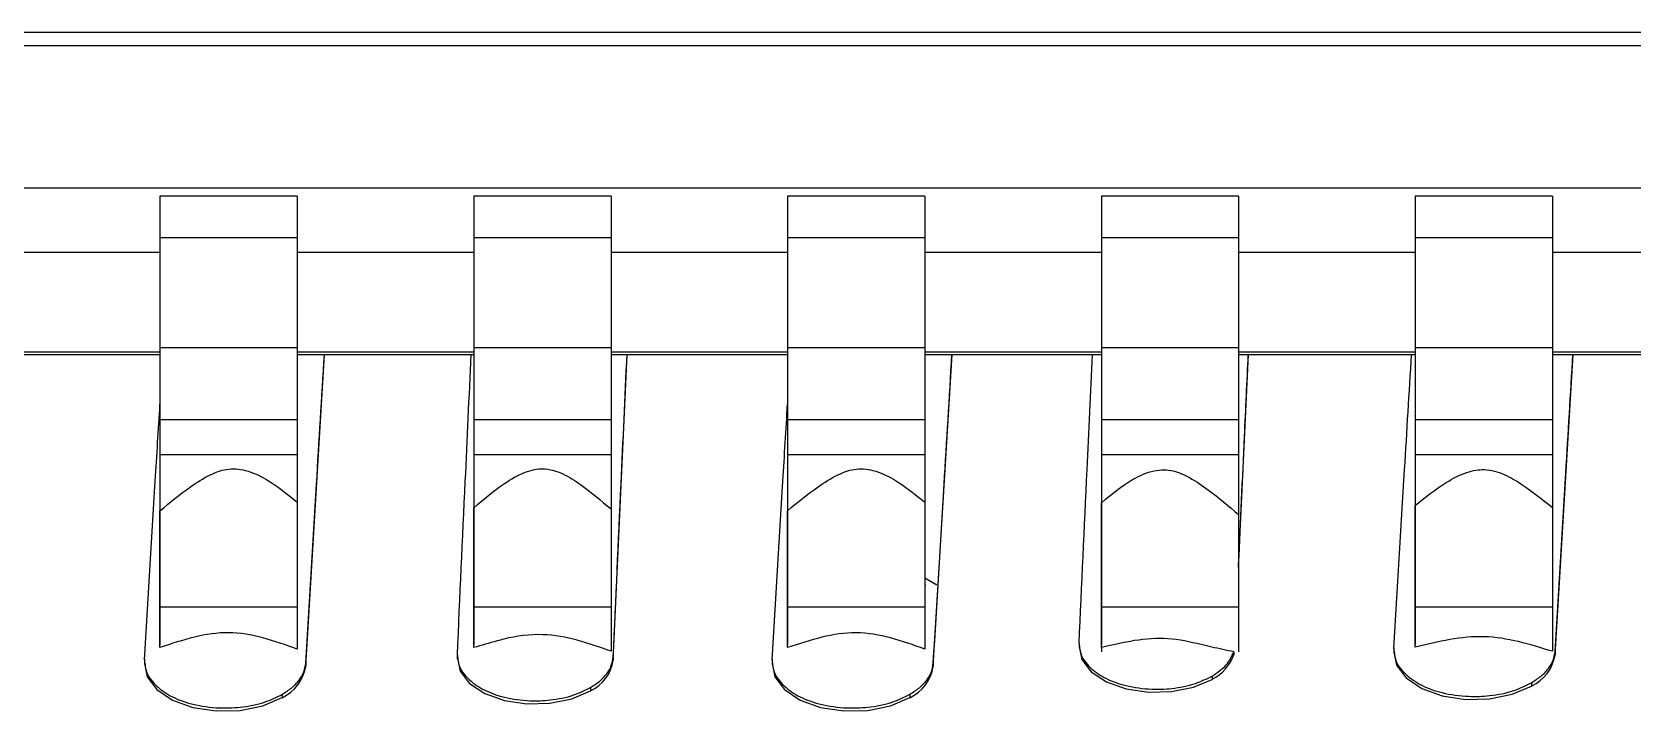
# Model space of a CAD drawing. Header units: millimetres. Extents: x 53 to 380, y 29 to 265.
# Drawn here: x 298.453 to 300.494, y 109.074 to 109.939 of the extents above; entities that cross this region are included whole.
import ezdxf

# ---------------------------------------------------------------- set-up
doc = ezdxf.new("R2010")
doc.units = ezdxf.units.MM

msp = doc.modelspace()

# ---------------------------------------------------------------- linework, layer by layer
at = {"color": 7, "linetype": 'Continuous', "lineweight": 25}
for p, q in [((297.2796, 109.9393), (300.5285, 109.9393)), ((300.5285, 109.9216), (297.2796, 109.9216)), ((300.5478, 109.7404), (297.2603, 109.7404)), ((298.7916, 109.7302), (298.6166, 109.7302)), ((298.6166, 109.7302), (298.6166, 109.6769)), ((298.7916, 109.7302), (298.7916, 109.6769)), ((299.1916, 109.7302), (299.0166, 109.7302)), ((299.0166, 109.7302), (299.0166, 109.6769)), ((299.1916, 109.7302), (299.1916, 109.6769)), ((299.5916, 109.7302), (299.4166, 109.7302)), ((299.4166, 109.7302), (299.4166, 109.6769)), ((299.5916, 109.7302), (299.5916, 109.6769)), ((299.9916, 109.7302), (299.8166, 109.7302)), ((299.8166, 109.7302), (299.8166, 109.6769)), ((299.9916, 109.7302), (299.9916, 109.6769)), ((300.3916, 109.7302), (300.2166, 109.7302)), ((300.2166, 109.7302), (300.2166, 109.6769)), ((300.3916, 109.7302), (300.3916, 109.6769)), ((298.7916, 109.6769), (298.6166, 109.6769)), ((299.1916, 109.6769), (299.0166, 109.6769)), ((299.5916, 109.6769), (299.4166, 109.6769)), ((299.9916, 109.6769), (299.8166, 109.6769)), ((300.3916, 109.6769), (300.2166, 109.6769)), ((298.3916, 109.6587), (298.6166, 109.6587)), ((298.7916, 109.6587), (299.0166, 109.6587)), ((299.1916, 109.6587), (299.4166, 109.6587)), ((299.5916, 109.6587), (299.8166, 109.6587)), ((299.9916, 109.6587), (300.2166, 109.6587)), ((300.3916, 109.6587), (300.5478, 109.6587)), ((298.7916, 109.537), (298.6166, 109.537)), ((298.6166, 109.537), (298.6166, 109.445)), ((298.7916, 109.537), (298.7916, 109.445)), ((299.1916, 109.537), (299.0166, 109.537)), ((299.0166, 109.537), (299.0166, 109.445)), ((299.1916, 109.537), (299.1916, 109.445)), ((299.5916, 109.537), (299.4166, 109.537)), ((299.4166, 109.537), (299.4166, 109.445)), ((299.5916, 109.537), (299.5916, 109.445)), ((299.9916, 109.537), (299.8166, 109.537)), ((299.8166, 109.537), (299.8166, 109.445)), ((299.9916, 109.537), (299.9916, 109.445)), ((300.3916, 109.537), (300.2166, 109.537)), ((300.2166, 109.537), (300.2166, 109.445)), ((300.3916, 109.537), (300.3916, 109.445)), ((298.3916, 109.5283), (298.6166, 109.5283)), ((298.7916, 109.5283), (299.0166, 109.5283)), ((298.8024, 109.131), (298.8264, 109.5283)), ((299.1916, 109.5283), (299.4166, 109.5283)), ((299.1943, 109.1387), (299.2122, 109.5283)), ((299.5916, 109.5283), (299.8166, 109.5283)), ((299.6024, 109.131), (299.6264, 109.5283)), ((299.9916, 109.5283), (300.2166, 109.5283)), ((299.9916, 109.257), (300.0041, 109.5283)), ((300.3916, 109.5283), (300.5285, 109.5283)), ((300.3949, 109.1457), (300.418, 109.5283)), ((298.7916, 109.445), (298.6166, 109.445)), ((299.1916, 109.445), (299.0166, 109.445)), ((299.5916, 109.445), (299.4166, 109.445)), ((299.9916, 109.445), (299.8166, 109.445)), ((300.3916, 109.445), (300.2166, 109.445)), ((298.7916, 109.4004), (298.6166, 109.4004)), ((298.6166, 109.4004), (298.6166, 109.2065)), ((298.7916, 109.4004), (298.7916, 109.2065)), ((299.1916, 109.4004), (299.0166, 109.4004)), ((299.0166, 109.4004), (299.0166, 109.2065)), ((299.1916, 109.4004), (299.1916, 109.2065)), ((299.5916, 109.4004), (299.4166, 109.4004)), ((299.4166, 109.4004), (299.4166, 109.2065)), ((299.5916, 109.4004), (299.5916, 109.2065)), ((299.9916, 109.4004), (299.8166, 109.4004)), ((299.8166, 109.4004), (299.8166, 109.2065)), ((299.9916, 109.4004), (299.9916, 109.2065)), ((300.3916, 109.4004), (300.2166, 109.4004)), ((300.2166, 109.4004), (300.2166, 109.2065)), ((300.3916, 109.4004), (300.3916, 109.2065)), ((298.6166, 109.155), (298.6166, 109.3292)), ((298.7916, 109.3403), (298.7916, 109.153)), ((299.0166, 109.1549), (299.0166, 109.333)), ((299.1916, 109.3315), (299.1916, 109.1503)), ((299.4166, 109.1549), (299.4166, 109.3293)), ((299.5916, 109.3403), (299.5916, 109.153)), ((299.8166, 109.1549), (299.8166, 109.3395)), ((300.2166, 109.1554), (300.2166, 109.3358)), ((300.3916, 109.3333), (300.3916, 109.1501)), ((299.6067, 109.2346), (299.5916, 109.2433)), ((298.7916, 109.2065), (298.6166, 109.2065)), ((298.6166, 109.2065), (298.6166, 109.1584)), ((298.7916, 109.2065), (298.7916, 109.1566)), ((299.1916, 109.2065), (299.0166, 109.2065)), ((299.0166, 109.2065), (299.0166, 109.1584)), ((299.1916, 109.2065), (299.1916, 109.1539)), ((299.5916, 109.2065), (299.4166, 109.2065)), ((299.4166, 109.2065), (299.4166, 109.1584)), ((299.5916, 109.2065), (299.5916, 109.1566)), ((299.9916, 109.2065), (299.8166, 109.2065)), ((299.8166, 109.2065), (299.8166, 109.1585)), ((299.9916, 109.2065), (299.9916, 109.1493)), ((300.3916, 109.2065), (300.2166, 109.2065)), ((300.2166, 109.2065), (300.2166, 109.159)), ((300.3916, 109.2065), (300.3916, 109.1538)), ((298.9956, 109.1472), (298.9956, 109.1402)), ((299.1943, 109.1426), (299.1943, 109.1387)), ((299.7881, 109.1604), (299.7881, 109.155)), ((299.8166, 109.1549), (299.8166, 109.1493)), ((299.9854, 109.1494), (299.9854, 109.1455)), ((300.1893, 109.1547), (300.1893, 109.1478)), ((300.3949, 109.1497), (300.3949, 109.1457)), ((298.5968, 109.1399), (298.5968, 109.1331)), ((298.8024, 109.1349), (298.8024, 109.131)), ((299.3968, 109.1399), (299.3968, 109.1331)), ((299.6024, 109.1349), (299.6024, 109.131)), ((299.1652, 109.1039), (299.1652, 109.0997)), ((299.9577, 109.1186), (299.9577, 109.1144)), ((300.3648, 109.11), (300.3648, 109.1058)), ((298.7723, 109.0953), (298.7723, 109.0911)), ((299.5723, 109.0953), (299.5723, 109.0911))]:
    msp.add_line(p, q, dxfattribs=at)
at = {"color": 8, "linetype": 'Continuous', "lineweight": 25}
for p, q in [((298.3916, 109.5319), (298.6166, 109.5319)), ((298.7916, 109.5319), (299.0166, 109.5319)), ((299.1916, 109.5319), (299.4166, 109.5319)), ((299.5916, 109.5319), (299.8166, 109.5319)), ((299.9916, 109.5319), (300.2166, 109.5319)), ((300.3916, 109.5319), (300.5285, 109.5319)), ((299.5929, 109.2341), (299.5916, 109.2349))]:
    msp.add_line(p, q, dxfattribs=at)
at = {"color": 7, "linetype": 'Continuous', "lineweight": 25, "flags": 128}
for points in [[(298.6166, 109.6769), (298.6166, 109.6642), (298.6166, 109.6491), (298.6166, 109.6321), (298.6166, 109.6136), (298.6166, 109.5943), (298.6166, 109.5747), (298.6166, 109.5554), (298.6166, 109.537)], [(298.7916, 109.6769), (298.7916, 109.6642), (298.7916, 109.6491), (298.7916, 109.6321), (298.7916, 109.6136), (298.7916, 109.5943), (298.7916, 109.5747), (298.7916, 109.5554), (298.7916, 109.537)], [(299.0166, 109.6769), (299.0166, 109.6642), (299.0166, 109.6491), (299.0166, 109.6321), (299.0166, 109.6136), (299.0166, 109.5943), (299.0166, 109.5747), (299.0166, 109.5554), (299.0166, 109.537)], [(299.1916, 109.6769), (299.1916, 109.6642), (299.1916, 109.6491), (299.1916, 109.6321), (299.1916, 109.6136), (299.1916, 109.5943), (299.1916, 109.5747), (299.1916, 109.5554), (299.1916, 109.537)], [(299.4166, 109.6769), (299.4166, 109.6642), (299.4166, 109.6491), (299.4166, 109.6321), (299.4166, 109.6136), (299.4166, 109.5943), (299.4166, 109.5747), (299.4166, 109.5554), (299.4166, 109.537)], [(299.5916, 109.6769), (299.5916, 109.6642), (299.5916, 109.6491), (299.5916, 109.6321), (299.5916, 109.6136), (299.5916, 109.5943), (299.5916, 109.5747), (299.5916, 109.5554), (299.5916, 109.537)], [(299.8166, 109.6769), (299.8166, 109.6642), (299.8166, 109.6491), (299.8166, 109.6321), (299.8166, 109.6136), (299.8166, 109.5943), (299.8166, 109.5747), (299.8166, 109.5554), (299.8166, 109.537)], [(299.9916, 109.6769), (299.9916, 109.6642), (299.9916, 109.6491), (299.9916, 109.6321), (299.9916, 109.6136), (299.9916, 109.5943), (299.9916, 109.5747), (299.9916, 109.5554), (299.9916, 109.537)], [(300.2166, 109.6769), (300.2166, 109.6642), (300.2166, 109.6491), (300.2166, 109.6321), (300.2166, 109.6136), (300.2166, 109.5943), (300.2166, 109.5747), (300.2166, 109.5554), (300.2166, 109.537)], [(300.3916, 109.6769), (300.3916, 109.6642), (300.3916, 109.6491), (300.3916, 109.6321), (300.3916, 109.6136), (300.3916, 109.5943), (300.3916, 109.5747), (300.3916, 109.5554), (300.3916, 109.537)], [(298.6166, 109.445), (298.6166, 109.4393), (298.6166, 109.4333), (298.6166, 109.4271), (298.6166, 109.4211), (298.6166, 109.4152), (298.6166, 109.4097), (298.6166, 109.4047), (298.6166, 109.4004)], [(298.7916, 109.445), (298.7916, 109.4393), (298.7916, 109.4333), (298.7916, 109.4271), (298.7916, 109.4211), (298.7916, 109.4152), (298.7916, 109.4097), (298.7916, 109.4047), (298.7916, 109.4004)], [(299.0166, 109.445), (299.0166, 109.4393), (299.0166, 109.4333), (299.0166, 109.4271), (299.0166, 109.4211), (299.0166, 109.4152), (299.0166, 109.4097), (299.0166, 109.4047), (299.0166, 109.4004)], [(299.1916, 109.445), (299.1916, 109.4393), (299.1916, 109.4333), (299.1916, 109.4271), (299.1916, 109.4211), (299.1916, 109.4152), (299.1916, 109.4097), (299.1916, 109.4047), (299.1916, 109.4004)], [(299.4166, 109.445), (299.4166, 109.4393), (299.4166, 109.4333), (299.4166, 109.4271), (299.4166, 109.4211), (299.4166, 109.4152), (299.4166, 109.4097), (299.4166, 109.4047), (299.4166, 109.4004)], [(299.5916, 109.445), (299.5916, 109.4393), (299.5916, 109.4333), (299.5916, 109.4271), (299.5916, 109.4211), (299.5916, 109.4152), (299.5916, 109.4097), (299.5916, 109.4047), (299.5916, 109.4004)], [(299.8166, 109.445), (299.8166, 109.4393), (299.8166, 109.4333), (299.8166, 109.4271), (299.8166, 109.4211), (299.8166, 109.4152), (299.8166, 109.4097), (299.8166, 109.4047), (299.8166, 109.4004)], [(299.9916, 109.445), (299.9916, 109.4393), (299.9916, 109.4333), (299.9916, 109.4271), (299.9916, 109.4211), (299.9916, 109.4152), (299.9916, 109.4097), (299.9916, 109.4047), (299.9916, 109.4004)], [(300.2166, 109.445), (300.2166, 109.4393), (300.2166, 109.4333), (300.2166, 109.4271), (300.2166, 109.4211), (300.2166, 109.4152), (300.2166, 109.4097), (300.2166, 109.4047), (300.2166, 109.4004)], [(300.3916, 109.445), (300.3916, 109.4393), (300.3916, 109.4333), (300.3916, 109.4271), (300.3916, 109.4211), (300.3916, 109.4152), (300.3916, 109.4097), (300.3916, 109.4047), (300.3916, 109.4004)], [(298.9957, 109.1418), (298.9992, 109.1249), (299.0113, 109.1093), (299.0307, 109.0965), (299.0557, 109.0876), (299.0842, 109.0832), (299.1137, 109.0839), (299.1415, 109.0896), (299.1652, 109.0997)], [(299.7882, 109.1565), (299.7918, 109.1396), (299.8038, 109.1241), (299.8232, 109.1113), (299.8482, 109.1023), (299.8768, 109.098), (299.9062, 109.0987), (299.934, 109.1043), (299.9577, 109.1144)], [(300.1894, 109.1499), (300.1929, 109.1323), (300.2052, 109.1161), (300.2252, 109.1028), (300.2511, 109.0934), (300.2807, 109.0888), (300.3113, 109.0895), (300.3402, 109.0953), (300.3648, 109.1058)], [(298.5968, 109.1351), (298.6003, 109.1176), (298.6126, 109.1014), (298.6327, 109.088), (298.6586, 109.0786), (298.6882, 109.0741), (298.7188, 109.0748), (298.7477, 109.0806), (298.7723, 109.0911)], [(299.3968, 109.1351), (299.4003, 109.1176), (299.4126, 109.1014), (299.4327, 109.088), (299.4586, 109.0786), (299.4882, 109.0741), (299.5188, 109.0748), (299.5477, 109.0806), (299.5723, 109.0911)]]:
    msp.add_lwpolyline(points, dxfattribs=at)
at = {"color": 7, "linetype": 'Continuous', "lineweight": 25}
for centre, radius, start, end in [((299.9325, 109.1649), 0.0564, 296.5896, 339.9321), ((300.3426, 109.1539), 0.053, 294.8706, 351.1559), ((298.75, 109.1391), 0.053, 294.8705, 351.1552), ((299.1439, 109.1459), 0.0509, 294.7545, 351.8963), ((299.55, 109.1391), 0.053, 294.8702, 351.1558)]:
    msp.add_arc(centre, radius, start, end, dxfattribs=at)
for points, knots in [([(298.8024, 109.1349), (298.807, 109.211), (298.8149, 109.3423), (298.8228, 109.4732), (298.8262, 109.5283)], [0, 0, 0, 0, 0.579237, 1, 1, 1, 1]), ([(298.9957, 109.1457), (298.999, 109.2194), (299.0049, 109.3472), (299.0108, 109.4745), (299.0133, 109.5283)], [0, 0, 0, 0, 0.5774012, 1, 1, 1, 1]), ([(299.1943, 109.1426), (299.1977, 109.2164), (299.2036, 109.3451), (299.2095, 109.4735), (299.212, 109.5283)], [0, 0, 0, 0, 0.572818, 1, 1, 1, 1]), ([(299.6024, 109.1349), (299.607, 109.211), (299.6149, 109.3423), (299.6228, 109.4732), (299.6262, 109.5283)], [0, 0, 0, 0, 0.579242, 1, 1, 1, 1]), ([(299.7882, 109.1604), (299.7916, 109.2342), (299.7972, 109.357), (299.8029, 109.4794), (299.8051, 109.5283)], [0, 0, 0, 0, 0.600569, 1, 1, 1, 1]), ([(299.9916, 109.261), (299.9941, 109.3154), (299.9982, 109.4045), (300.0023, 109.4935), (300.0039, 109.5283)], [0, 0, 0, 0, 0.609395, 1, 1, 1, 1]), ([(300.1894, 109.1538), (300.194, 109.2299), (300.2015, 109.3549), (300.2091, 109.4795), (300.212, 109.5283)], [0, 0, 0, 0, 0.60849, 1, 1, 1, 1]), ([(300.3949, 109.1497), (300.3995, 109.2257), (300.4071, 109.3521), (300.4148, 109.4781), (300.4178, 109.5283)], [0, 0, 0, 0, 0.601817, 1, 1, 1, 1]), ([(298.5968, 109.1391), (298.6014, 109.2151), (298.608, 109.3239), (298.6146, 109.4323), (298.6166, 109.4649)], [0, 0, 0, 0, 0.699512, 1, 1, 1, 1]), ([(299.3968, 109.1391), (299.4014, 109.2151), (299.408, 109.3239), (299.4146, 109.4323), (299.4166, 109.4649)], [0, 0, 0, 0, 0.699512, 1, 1, 1, 1]), ([(298.6166, 109.3292), (298.6292, 109.3397), (298.6492, 109.3562), (298.6775, 109.3743), (298.6977, 109.3822), (298.7135, 109.3829), (298.7312, 109.38), (298.7592, 109.3665), (298.7788, 109.3505), (298.7916, 109.3403)], [0, 0, 0, 0, 0.25089, 0.396282, 0.501039, 0.556025, 0.614144, 0.750702, 1, 1, 1, 1]), ([(299.0166, 109.333), (299.0292, 109.3437), (299.0491, 109.3607), (299.076, 109.3767), (299.0932, 109.382), (299.1053, 109.3831), (299.1179, 109.3811), (299.1346, 109.3748), (299.1599, 109.3583), (299.1789, 109.3422), (299.1916, 109.3315)], [0, 0, 0, 0, 0.250308, 0.394317, 0.450904, 0.500097, 0.560013, 0.624109, 0.750816, 1, 1, 1, 1]), ([(299.4166, 109.3293), (299.4292, 109.3397), (299.4492, 109.3562), (299.4775, 109.3743), (299.4977, 109.3822), (299.5135, 109.3829), (299.5312, 109.38), (299.5592, 109.3664), (299.5788, 109.3505), (299.5916, 109.3403)], [0, 0, 0, 0, 0.250888, 0.396281, 0.50104, 0.55602, 0.614136, 0.750702, 1, 1, 1, 1]), ([(299.8166, 109.3395), (299.8294, 109.3501), (299.8492, 109.3665), (299.878, 109.3798), (299.8962, 109.3819), (299.9121, 109.3798), (299.9316, 109.3708), (299.9593, 109.3518), (299.979, 109.3351), (299.9916, 109.3245)], [0, 0, 0, 0, 0.251602, 0.388828, 0.446476, 0.501446, 0.607804, 0.751005, 1, 1, 1, 1]), ([(300.2166, 109.3358), (300.2293, 109.3461), (300.2493, 109.3622), (300.2765, 109.3768), (300.2936, 109.3813), (300.3056, 109.382), (300.318, 109.3801), (300.3344, 109.3742), (300.3598, 109.3588), (300.3789, 109.3435), (300.3916, 109.3333)], [0, 0, 0, 0, 0.250634, 0.392864, 0.450131, 0.500906, 0.560852, 0.62458, 0.750772, 1, 1, 1, 1]), ([(298.7916, 109.153), (298.7625, 109.1633), (298.7044, 109.1837), (298.6458, 109.1645), (298.6166, 109.155)], [0, 0, 0, 0, 0.501274, 1, 1, 1, 1]), ([(299.1916, 109.1503), (299.163, 109.1603), (299.1189, 109.1757), (299.0678, 109.1693), (299.0393, 109.1613), (299.0265, 109.1577), (299.0166, 109.1549)], [0, 0, 0, 0, 0.500813, 0.775532, 0.826657, 1, 1, 1, 1]), ([(299.5916, 109.153), (299.5625, 109.1632), (299.5044, 109.1836), (299.4458, 109.1645), (299.4166, 109.1549)], [0, 0, 0, 0, 0.501277, 1, 1, 1, 1]), ([(299.9854, 109.1494), (299.9807, 109.1504), (299.9667, 109.1533), (299.9392, 109.1599), (299.8874, 109.1713), (299.8449, 109.1615), (299.8166, 109.1549)], [0, 0, 0, 0, 0.084584, 0.251037, 0.501548, 1, 1, 1, 1]), ([(300.3916, 109.1501), (300.3627, 109.159), (300.3051, 109.1766), (300.246, 109.1625), (300.2166, 109.1554)], [0, 0, 0, 0, 0.501114, 1, 1, 1, 1]), ([(298.9957, 109.1457), (298.9962, 109.14), (298.9972, 109.1306), (299.0046, 109.1202), (299.0143, 109.1104), (299.0297, 109.0998), (299.0563, 109.0904), (299.0855, 109.0865), (299.1162, 109.0876), (299.1434, 109.093), (299.1584, 109.1005), (299.1652, 109.1039)], [0, 0, 0, 0, 0.125204, 0.207069, 0.250127, 0.375139, 0.500146, 0.642285, 0.750145, 0.88734, 1, 1, 1, 1]), ([(299.1652, 109.1039), (299.1694, 109.1066), (299.1778, 109.1119), (299.1867, 109.1215), (299.1927, 109.1318), (299.1937, 109.139), (299.1943, 109.1426)], [0, 0, 0, 0, 0.250004, 0.500002, 0.750001, 1, 1, 1, 1]), ([(299.7882, 109.1604), (299.7887, 109.1547), (299.7897, 109.1453), (299.7971, 109.135), (299.8068, 109.1251), (299.8222, 109.1146), (299.8488, 109.1052), (299.8781, 109.1012), (299.9087, 109.1023), (299.9359, 109.1077), (299.9509, 109.1152), (299.9577, 109.1186)], [0, 0, 0, 0, 0.125203, 0.207068, 0.250126, 0.375139, 0.500145, 0.642283, 0.750144, 0.887339, 1, 1, 1, 1]), ([(299.9577, 109.1186), (299.9644, 109.1231), (299.9779, 109.1322), (299.9829, 109.1437), (299.9854, 109.1494)], [0, 0, 0, 0, 0.499997, 1, 1, 1, 1]), ([(300.1894, 109.1538), (300.1899, 109.1479), (300.1907, 109.1381), (300.1983, 109.1273), (300.2082, 109.1171), (300.2242, 109.106), (300.2516, 109.0962), (300.282, 109.092), (300.3136, 109.0931), (300.342, 109.0986), (300.3576, 109.1064), (300.3648, 109.11)], [0, 0, 0, 0, 0.125194, 0.206938, 0.250118, 0.375123, 0.500122, 0.641069, 0.750119, 0.884781, 1, 1, 1, 1]), ([(300.3648, 109.11), (300.3691, 109.1128), (300.3777, 109.1183), (300.3869, 109.1281), (300.3932, 109.1386), (300.3943, 109.146), (300.3949, 109.1497)], [0, 0, 0, 0, 0.2500006, 0.4999994, 0.7499999, 1, 1, 1, 1]), ([(298.5968, 109.1391), (298.5974, 109.1331), (298.5982, 109.1234), (298.6058, 109.1126), (298.6157, 109.1023), (298.6317, 109.0913), (298.6591, 109.0815), (298.6894, 109.0773), (298.721, 109.0783), (298.7495, 109.0839), (298.7651, 109.0917), (298.7723, 109.0953)], [0, 0, 0, 0, 0.125193, 0.206939, 0.250118, 0.375123, 0.500122, 0.64107, 0.75012, 0.884783, 1, 1, 1, 1]), ([(298.7723, 109.0953), (298.7766, 109.098), (298.7852, 109.1035), (298.7944, 109.1133), (298.8007, 109.1239), (298.8018, 109.1312), (298.8024, 109.1349)], [0, 0, 0, 0, 0.25, 0.500002, 0.750003, 1, 1, 1, 1]), ([(299.3968, 109.1391), (299.3974, 109.1331), (299.3982, 109.1234), (299.4058, 109.1126), (299.4157, 109.1023), (299.4317, 109.0913), (299.4591, 109.0815), (299.4894, 109.0773), (299.5211, 109.0783), (299.5495, 109.0839), (299.5651, 109.0917), (299.5723, 109.0953)], [0, 0, 0, 0, 0.125194, 0.206856, 0.250118, 0.375123, 0.500123, 0.64076, 0.750122, 0.885264, 1, 1, 1, 1]), ([(299.5723, 109.0953), (299.5766, 109.098), (299.5852, 109.1035), (299.5944, 109.1133), (299.6007, 109.1239), (299.6018, 109.1312), (299.6024, 109.1349)], [0, 0, 0, 0, 0.250005, 0.500002, 0.750001, 1, 1, 1, 1])]:
    msp.add_open_spline(points, degree=3, knots=knots, dxfattribs=at)

doc.saveas('drawing.dxf')
